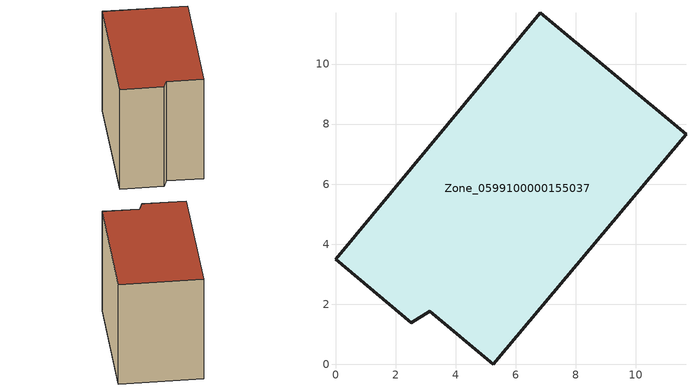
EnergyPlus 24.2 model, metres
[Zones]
Zone_0599100000155037
 floor ground (C_G): 3.14,1.77 2.52,1.39 0,3.5 6.82,11.71 11.67,7.66 5.25,0 z0
 wall outside (C_F): 6.82,11.71 0,3.5 2.52,1.39 3.14,1.77 5.25,0 11.67,7.66 6.82,11.71 z0:8.62
 roof outside (C_R): 5.25,0 11.67,7.66 6.82,11.71 0,3.5 2.52,1.39 3.14,1.77 z8.62
[BUILDING]
Pand.0599100000155037: North Axis=0; Terrain=City; Loads Convergence Tolerance Value=0.04; Temperature Convergence Tolerance Value=0.4; Solar Distribution=FullExterior; Maximum Number of Warmup Days=25; Minimum Number of Warmup Days=1
[Site:Location]
Rotterdam.The.Hague.AP_ZH_NLD Design_Conditions: Latitude=51.96; Longitude=4.45; Time Zone=1; Elevation=-4.5
[SITE:GROUNDTEMPERATURE:BUILDINGSURFACE]
18, 18, 18, 18, 18, 18, 18, 18, 18, 18, 18, 18
[MATERIAL] Thermal Absorptance=0.9; Solar Absorptance=0.7; Visible Absorptance=0.7
Name | Roughness | Thickness | Conductivity | Density | Specific Heat
G.TI.1946-1964 | MediumSmooth | 0.15 | 1 | 540 | 1210
F.TI.1946-1964 | Rough | 0.3 | 0.857143 | 1920 | 840
R.TI.1946-1964 | MediumRough | 0.2 | 0.277778 | 1500 | 1000
[CONSTRUCTION]
C_G: G.TI.1946-1964
C_F: F.TI.1946-1964
C_R: R.TI.1946-1964
[ZONE]
Zone_0599100000155037: Type=1; Multiplier=1; Ceiling Height=Autocalculate; Volume=Autocalculate; Floor Area=autocalculate; Part of Total Floor Area=Yes
[ZONEINFILTRATION:DESIGNFLOWRATE]
Infil_Zone_0599100000155037: Zone or ZoneList or Space or SpaceList=Zone_0599100000155037; Schedule=AlwaysOn; Design Flow Rate Calculation Method=Flow/Area; Flow Rate per Floor Area=0.003; Constant Term Coefficient=1; Temperature Term Coefficient=0; Velocity Term Coefficient=0; Velocity Squared Term Coefficient=0
[HVACTEMPLATE:ZONE:IDEALLOADSAIRSYSTEM]
Zone_0599100000155037: Maximum Heating Supply Air Temperature=50; Minimum Cooling Supply Air Temperature=13; Maximum Heating Supply Air Humidity Ratio=0.0156; Minimum Cooling Supply Air Humidity Ratio=0.0077; Heating Limit=NoLimit; Cooling Limit=NoLimit; Dehumidification Control Type=ConstantSensibleHeatRatio; Cooling Sensible Heat Ratio=0.7; Dehumidification Setpoint=60; Humidification Control Type=None; Humidification Setpoint=30; Outdoor Air Method=None; Outdoor Air Flow Rate per Person=0.00944; Outdoor Air Flow Rate per Zone Floor Area=0; Outdoor Air Flow Rate per Zone=0; Demand Controlled Ventilation Type=None; Outdoor Air Economizer Type=NoEconomizer; Heat Recovery Type=None; Sensible Heat Recovery Effectiveness=0.7; Latent Heat Recovery Effectiveness=0.65
[ZONECONTROL:THERMOSTAT]
ThermostatControl_Zone_0599100000155037: Zone or ZoneList=Zone_0599100000155037; Control Type Schedule=DualSetpointControlType; Control 1=Thermostat_Zone_0599100000155037; Temperature Difference Between Cutout And Setpoint=0
[THERMOSTATSETPOINT:DUALSETPOINT]
Thermostat_Zone_0599100000155037: Heating Setpoint Temperature Schedule=HeatingSetpoint_Zone_0599100000155037; Cooling Setpoint Temperature Schedule=CoolingSetpoint_Zone_0599100000155037
[SCHEDULE:COMPACT]
HeatingSetpoint_Zone_0599100000155037: Through: 12/31, For: AllDays, Until: 24:00, 21
CoolingSetpoint_Zone_0599100000155037: Through: 12/31, For: AllDays, Until: 24:00, 24
DualSetpointControlType: Through: 12/31, For: AllDays, Until: 24:00, 4
AlwaysOn: Through: 12/31, For: AllDays, Until: 24:00, 1
